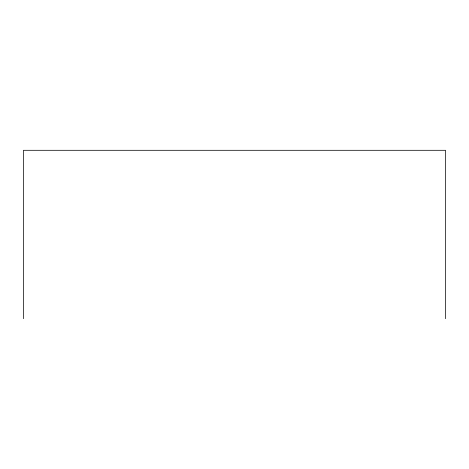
<?xml version="1.0" encoding="UTF-8"?>
<svg xmlns="http://www.w3.org/2000/svg" width="469" height="469" viewBox="0 0 469 469"><rect width="100%" height="100%" fill="white"/><g stroke="black" fill="none" stroke-linecap="round" stroke-linejoin="round"><path stroke-width="0.7" d="M445.55 318.697L445.55 150.303L23.45 150.303L23.45 318.697"/></g></svg>
